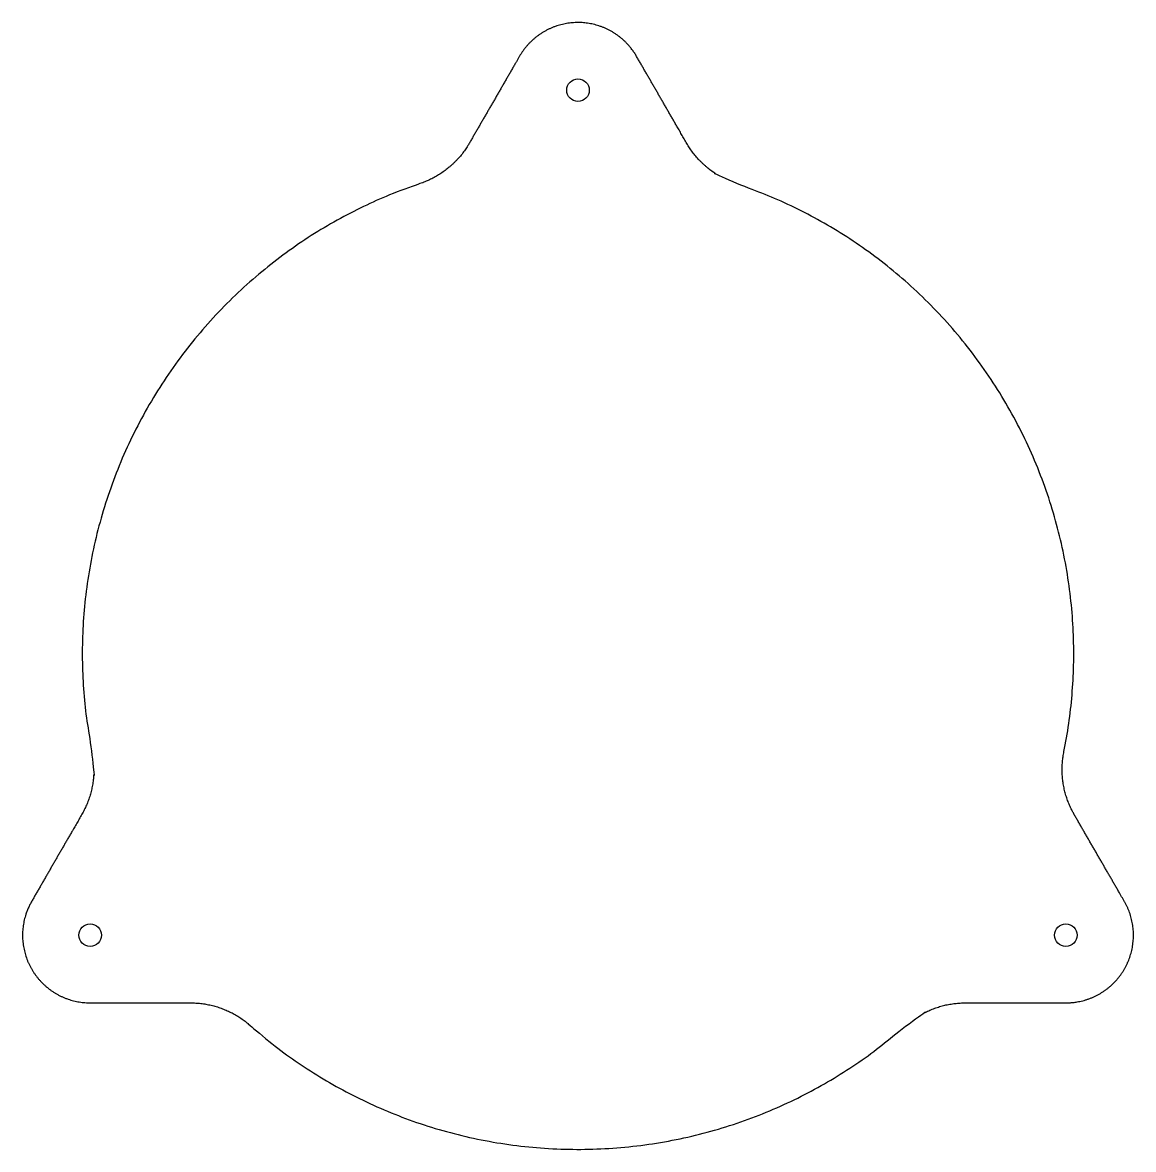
# Model space of a CAD drawing. Header units: millimetres. Extents: x -123 to 123, y -110 to 140.
import ezdxf

# ---------------------------------------------------------------- set-up
doc = ezdxf.new("R2010")
doc.units = ezdxf.units.MM
doc.header["$MEASUREMENT"] = 0
doc.layers.add('DEFAULT', color=7, linetype='Continuous')

msp = doc.modelspace()

# ---------------------------------------------------------------- linework, layer by layer
at = {"layer": 'DEFAULT'}
for centre in [(0, 125), (-108.25, -62.5), (108.25, -62.5)]:
    msp.add_circle(centre, 2.5, dxfattribs=at)
msp.add_rational_spline([(107.83, -21.76), (106.85, -26.59), (107.65, -31.45), (110.11, -35.72), (113.82, -42.14), (117.53, -48.57), (121.24, -55), (123.99, -59.75), (123.99, -65.25), (121.24, -70), (118.5, -74.75), (113.74, -77.5), (108.25, -77.5), (100.83, -77.5), (93.41, -77.5), (85.99, -77.5), (81.06, -77.5), (76.45, -79.24), (72.76, -82.5), (29.1, -121), (-29.1, -121), (-72.76, -82.5), (-76.45, -79.24), (-81.06, -77.5), (-85.99, -77.5), (-93.41, -77.5), (-100.83, -77.5), (-108.25, -77.5), (-113.74, -77.5), (-118.5, -74.75), (-121.24, -70), (-123.99, -65.25), (-123.99, -59.75), (-121.24, -55), (-117.53, -48.57), (-113.82, -42.14), (-110.11, -35.72), (-107.65, -31.45), (-106.85, -26.59), (-107.83, -21.76), (-119.34, 35.3), (-90.24, 85.7), (-35.07, 104.26), (-30.4, 105.83), (-26.59, 108.95), (-24.12, 113.22), (-20.41, 119.64), (-16.7, 126.07), (-12.99, 132.5), (-10.25, 137.25), (-5.49, 140), (0, 140), (5.49, 140), (10.25, 137.25), (12.99, 132.5), (16.7, 126.07), (20.41, 119.64), (24.12, 113.22), (26.59, 108.95), (30.4, 105.83), (35.07, 104.26), (90.24, 85.7), (119.34, 35.3), (107.83, -21.76)], [1, 0.956942897796, 0.956942897796, 1, 1, 1, 1, 0.910684204879, 0.910684204879, 1, 0.910684204879, 0.910684204879, 1, 1, 1, 1, 0.956942897795, 0.956942897795, 1, 0.833333576323, 0.833333576323, 1, 0.956942897796, 0.956942897796, 1, 1, 1, 1, 0.910684204879, 0.910684204879, 1, 0.910684204879, 0.910684204879, 1, 1, 1, 1, 0.956942897795, 0.956942897795, 1, 0.833333333332, 0.833333333332, 1, 0.956942897796, 0.956942897796, 1, 1, 1, 1, 0.910684204879, 0.910684204879, 1, 0.910684204879, 0.910684204879, 1, 1, 1, 1, 0.956945316623, 0.956945316623, 1, 0.833334034769, 0.833334034769, 1], degree=3, knots=[0, 0, 0, 0, 14.450634, 14.450634, 14.450634, 36.716894, 36.716894, 36.716894, 52.416946, 52.416946, 52.416946, 68.116999, 68.116999, 68.116999, 90.383362, 90.383362, 90.383362, 104.833996, 104.833996, 104.833996, 263.802573, 263.802573, 263.802573, 278.253207, 278.253207, 278.253207, 300.519468, 300.519468, 300.519468, 316.219519, 316.219519, 316.219519, 331.919572, 331.919572, 331.919572, 354.185935, 354.185935, 354.185935, 368.636569, 368.636569, 368.636569, 527.60525, 527.60525, 527.60525, 542.055884, 542.055884, 542.055884, 564.322144, 564.322144, 564.322144, 580.022196, 580.022196, 580.022196, 595.722249, 595.722249, 595.722249, 617.989355, 617.989355, 617.989355, 632.439578, 632.439578, 632.439578, 791.407896, 791.407896, 791.407896, 791.407896], dxfattribs=at)

doc.saveas('drawing.dxf')
